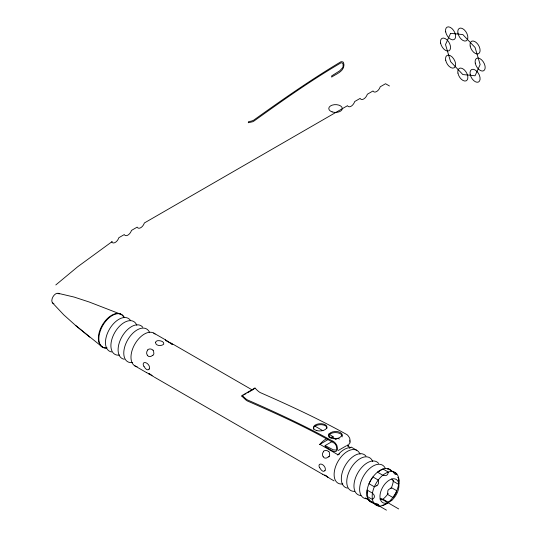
<?xml version="1.0" encoding="UTF-8"?>
<svg xmlns="http://www.w3.org/2000/svg" width="537" height="537" viewBox="0 0 537 537"><rect width="100%" height="100%" fill="white"/><g stroke="black" fill="none" stroke-linecap="round" stroke-linejoin="round"><path stroke-width="0.81" d="M367.167 491.885L367.12 490.053L372.456 493.134L373.953 494.879A4.437 3.598 14.4 0 1 374.067 497.819L372.456 499.504L367.12 496.423L367.167 492.785M398.863 483.629L398.642 484.387L393.306 481.306L391.782 478.816M349.419 441.629L349.379 441.823A3.464 2 60 0 1 349.332 441.998M378.431 505.653L378.565 505.122M332.92 441.078L325.127 445.576L333.262 449.818L336.075 450.073A3.464 2 60 0 0 336.625 449.187L336.665 447.737A7.203 4.155 60 0 0 336.565 447.093L336.357 446.26A4.061 2.343 60 0 0 335.578 444.616L335.122 443.985A3.611 2.081 60 0 0 334.491 443.287C306.634 427.311 277.132 413.96 247.678 401.112A10.25 5.914 60 0 1 246.181 400.219L241.784 396.111L242.214 395.4L254.974 388.036L256.72 389.822A20.721 11.962 60 0 0 257.935 390.929L259.022 391.809A10.075 5.82 60 0 0 260.177 392.554C289.631 405.462 318.991 419.021 347.063 434.695A7.666 4.424 60 0 1 348.204 435.869L349.339 437.527A4.497 2.598 60 0 1 349.782 438.554L350.205 441.078A9.559 5.518 60 0 1 350.104 442.448L349.473 443.958L348.258 444.341M254.974 388.036L253.122 389.567M329.194 456.336L328.691 457.014M152.877 355.507L153.381 354.829A3.303 2.363 -59.4 0 0 153.884 353.762L153.548 350.742A4.739 3.799 -41.6 0 0 153.025 350.111M394.252 496L392.862 497.484L387.526 494.402L387.868 490.731A4.229 4.229 0 0 1 388.419 489.784L391.426 487.65L396.762 490.731L396.078 492.912A4.43 1.376 -59.6 0 1 394.245 495.913M147.776 350.265L147.219 350.923A3.289 2.954 -61 0 0 146.742 352.024L146.655 353.547L147.319 355.279M323.589 451.771L323.032 452.429A3.289 2.954 -61 0 0 322.556 453.53L322.469 455.054L323.133 456.786M55.808 284.952L77.711 266.741L112.233 241.522M387.922 502.719L387.063 503.323A4.101 0.49 -24.9 0 1 386.163 503.827M376.86 485.67L374.343 486.791L369.006 483.709L370.496 480.696A4.229 1.403 -60 0 1 371.054 479.776L372.906 476.957L378.243 480.038L378.558 482.508A4.43 4.43 0 0 1 376.867 485.676M379.068 471.278L377.457 472.151L382.794 475.232L385.291 475.641A4.437 3.571 45.8 0 0 387.754 474.084L388.311 472.05L382.968 468.969L380.726 470.358M241.784 396.111L243.201 395.292M244.617 394.48L246.04 393.661M247.456 392.842L251.705 390.386M319.461 444.555L328.543 439.306M331.02 437.877L332.672 436.923M336.464 439.031L337.88 438.212L339.337 439.044M338.236 450.483L346.372 445.791M337.619 455.034L339.706 453.832M349.439 448.207L350.829 447.408M379.84 470.828L380.277 470.593M386.19 503.82L382.794 505.471L382.129 505.089M380.579 499.007L382.968 499.209L388.311 502.29M58.07 293.289L74.086 297.055L89.189 302.002L121.745 314.601M347.949 445.582L348.661 445.75L347.526 444.985M153.81 376.793L150.011 374.242M329.624 478.299L325.831 475.748M150.843 374.725L146.722 372.691M326.657 476.232L322.536 474.198M171.712 343.485L172.847 344.244L172.135 344.076A4.746 0.732 36.2 0 1 171.692 343.948M389.446 85.974L385.553 83.725L380.216 86.806A5.639 3.256 -60 0 1 376.612 91.525A5.639 3.256 -60 0 1 373.007 90.968L367.342 94.244A5.639 3.256 -60 0 1 363.737 98.956A5.639 3.256 -60 0 1 360.132 98.405L354.702 101.533A5.639 3.256 -60 0 1 351.097 106.252A5.639 3.256 -60 0 1 347.499 105.695L144.359 222.976A5.639 3.256 -60 0 1 140.754 227.695A5.639 3.256 -60 0 1 137.15 227.138L131.484 230.413A5.639 3.256 -60 0 1 127.88 235.125A5.639 3.256 -60 0 1 124.275 234.568L118.852 237.703A5.639 3.256 -60 0 1 115.28 242.402A5.639 3.256 -60 0 1 111.669 241.918M153.669 333.034L165.584 339.914M173.29 344.358L252.598 390.144M315.098 426.23L322.912 430.741M328.59 434.024L333.564 436.896M351.144 447.046L356.803 450.315M335.685 439.118L332.275 437.152A18.923 10.928 -60 0 0 329.557 437.494M347.03 445.67L350.433 447.636A18.923 10.928 -60 0 0 338.042 454.792L319.884 444.307A18.923 10.928 -60 0 1 327.214 438.373M397.642 477.44L398.642 478.017L398.877 480.763M380.324 498.336L398.689 508.935M365.254 497.913L386.445 510.15M369.006 500.591L378.243 505.921M146.682 372.698L134.451 365.616M154.388 377.149L322.475 474.191M330.174 478.642L334.081 480.897M166.577 340.512L165.423 339.961L165.933 340.498M52.498 302.861L63.742 314.823L75.556 325.409L102.728 347.325M75.556 325.409L89.773 337.149M242.214 395.4L243.966 397.185A20.721 11.962 60 0 0 245.181 398.293L246.268 399.172A10.075 5.82 60 0 0 247.423 399.917C276.877 412.825 306.238 426.385 334.309 442.058A7.666 4.424 60 0 1 335.45 443.233L336.578 444.891A4.497 2.598 60 0 1 337.028 445.925L337.451 448.442A9.559 5.518 60 0 1 337.35 449.811C335.236 454.993 328.248 447.422 325.187 446.784L325.127 445.576M392.862 471.6L394.413 473.614A4.43 1.504 61.4 0 0 396.178 474.56L396.762 473.849L387.526 468.512L387.459 469.271M372.712 502.457L372.906 502.84M53.895 303.526A5.639 3.256 -60 0 1 52.888 296.927A5.639 3.256 -60 0 1 59.157 293.961M106.675 348.231A18.923 10.928 -60 0 1 102.775 325.503A18.923 10.928 -60 0 1 124.409 317.515M349.392 440.159A7.203 4.155 60 0 1 349.419 440.374M313.541 429.231A6.773 3.605 -3.2 0 1 319.83 424.673A6.773 3.605 -3.2 0 1 326.912 428.338M330.973 438.064A6.766 3.739 -1.2 0 1 332.618 431.869A6.766 3.739 -1.2 0 1 342.257 434.97M341.982 435.071A6.726 3.759 -12.8 0 1 335.491 439.011M335.491 438.803A6.766 3.524 -0.7 0 1 331.087 437.991M329.094 437.286A6.753 3.645 0.8 0 1 335.028 432.567A6.753 3.645 0.8 0 1 342.15 436.917M107.017 347.734A18.835 10.874 -60 0 1 101.923 325.784A18.835 10.874 -60 0 1 123.785 317.253M111.615 351.957A18.923 10.928 -60 0 1 109.729 328.738A18.923 10.928 -60 0 1 130.592 320.596M119.603 355.091A18.923 10.928 -60 0 1 114.817 332.45A18.923 10.928 -60 0 1 136.814 325.274M124.248 359.253A18.923 10.928 -60 0 1 122.02 336.612A18.923 10.928 -60 0 1 142.741 327.221M132.478 362.529A18.923 10.928 -60 0 1 127.692 339.887A18.923 10.928 -60 0 1 149.689 332.712M137.123 366.684A18.923 10.928 -60 0 1 134.565 344.633A18.923 10.928 -60 0 1 155.072 334.068M342.821 483.965A18.923 10.928 -60 0 1 338.035 461.323A18.923 10.928 -60 0 1 360.032 454.148M347.466 488.126A18.923 10.928 -60 0 1 345.244 465.485A18.923 10.928 -60 0 1 365.959 456.094M354.574 491.348A18.923 10.928 -60 0 1 351.01 468.042A18.923 10.928 -60 0 1 372.671 461.444M360.924 495.51A18.923 10.928 -60 0 1 357.541 473.372A18.923 10.928 -60 0 1 378.598 463.391M368.328 498.698A18.923 10.928 -60 0 1 363.213 476.641A18.923 10.928 -60 0 1 385.177 468.069M373.799 502.941A18.923 10.928 -60 0 1 370.752 480.219A18.923 10.928 -60 0 1 391.956 471.493M393.46 480.232A18.923 10.928 -60 0 1 390.929 488.751M388.231 493.416A18.923 10.928 -60 0 1 382.116 499.873M152.649 355.185A4.518 3.235 -60.5 0 1 147.427 355.185M147.507 349.835A4.518 4.041 -59 0 1 152.904 350.225M149.098 373.571A4.739 0.725 36.4 0 1 149.971 374.141M150.649 374.752A4.518 0.43 37.2 0 1 152.025 375.86M148.413 373.765A4.518 0.423 23.2 0 1 149.695 374.262M171.162 343.103A4.524 0.376 22.6 0 1 165.658 340.377M172.209 344.331A4.497 0.389 37.6 0 1 167.108 340.773M149.199 369.234A3.531 1.739 66.9 0 0 149.085 365.764A4.605 3.007 56.8 0 0 143.627 362.905A3.537 2.302 52.1 0 0 143.856 366.335M148.991 368.973A4.605 2.282 62.8 0 1 144.03 366.288M348.077 445.697A4.746 0.732 36.2 0 1 347.875 445.616M328.839 451.617A4.739 3.799 -41.6 0 1 329.369 452.241L329.678 455.269A3.303 2.363 -59.4 0 1 329.208 456.343M328.463 456.692A4.518 3.235 -60.5 0 1 323.24 456.692M323.321 451.335A4.518 4.041 -59 0 1 328.725 451.731M325.019 470.741A3.531 1.739 66.9 0 0 324.898 467.271A4.605 3.007 56.8 0 0 319.441 464.411A3.537 2.302 52.1 0 0 319.669 467.841M324.804 470.479A4.605 2.282 62.8 0 1 319.844 467.794M324.912 475.077A4.739 0.725 36.4 0 1 325.784 475.648M326.462 476.252A4.518 0.43 37.2 0 1 327.839 477.366M324.227 475.272A4.518 0.423 23.2 0 1 325.509 475.762M378.88 471.332A4.269 0.658 -23.7 0 1 379.672 470.855M367.201 492.865A4.269 0.584 84.3 0 1 367.194 491.986M378.766 505.109A4.887 1.886 -2.5 0 0 375.524 503.572A7.82 3.403 -3.6 0 0 374.417 503.531M378.484 505.653A8.431 2.779 -6.6 0 1 378.31 505.921M369.469 499.571A7.78 2.074 -65.5 0 1 369.678 499.732M388.217 502.337A7.102 0.785 -26.8 0 1 388.432 502.464M379.934 499.081A4.363 3.638 59.3 0 1 380.538 498.886M398.83 480.689A4.437 0.544 85.4 0 1 398.823 483.401M343.19 65.393L343.109 66.286A3.464 2 -60 0 1 342.559 67.816L339.74 70.803L331.604 75.959L331.671 77.093C335.927 74.046 342.875 72.039 343.828 66.085A9.559 5.518 -60 0 0 343.928 64.594L343.512 62.561A4.497 2.598 -60 0 0 343.062 62.05L341.928 61.695A7.666 4.424 -60 0 0 340.787 61.836C310.916 79.711 282.227 99.754 253.9 120.02A10.075 5.82 -60 0 1 252.746 120.61L251.665 120.993A20.721 11.962 -60 0 1 250.45 121.281L248.698 121.516L248.269 122.731L252.659 121.758A10.25 5.914 -60 0 0 254.162 120.919C282.415 100.647 310.97 80.396 340.968 62.863A3.611 2.081 -60 0 1 341.606 62.822L342.056 62.93A4.061 2.343 -60 0 1 342.834 63.675L343.042 64.265A7.203 4.155 -60 0 1 343.15 64.796L343.19 65.393M155.549 342.492C155.589 345.318 159.288 345.915 161.469 345.311A3.444 1.665 -7.3 0 0 162.536 344.915L163.181 344.566A3.444 1.671 -6.2 0 0 163.772 343.989C164.201 341.29 160.039 340.539 157.999 340.659A3.444 2.262 8.4 0 0 156.898 340.935L156.287 341.304A3.444 2.262 7.3 0 0 155.717 341.988L155.549 342.492M450.583 33.354L445.515 44.564L450.583 61.634L462.827 74.556L475.07 75.771L480.145 64.561L475.07 47.491L462.827 34.569L450.583 33.354M316.817 430.6A6.773 3.631 -2.9 0 0 326.946 427.063A6.773 3.631 -2.9 0 0 316.77 424.311A6.773 3.631 -2.9 0 0 316.817 430.6M391.903 500.169A13.412 7.746 -60 0 0 396.152 479.393A13.412 7.746 -60 0 0 380.283 493.463A13.412 7.746 -60 0 0 391.903 500.169M389.016 501.686A18.923 10.928 -60 0 0 395.01 472.372A18.923 10.928 -60 0 0 372.624 492.221A18.923 10.928 -60 0 0 389.016 501.686M445.683 31.898A7.129 4.115 60 0 0 454.06 39.577A7.129 4.115 60 0 0 452.013 28.595A7.129 4.115 60 0 0 445.683 31.898M440.615 43.108A7.129 4.115 60 0 0 448.992 50.787A7.129 4.115 60 0 0 446.938 39.805A7.129 4.115 60 0 0 440.615 43.108M445.683 60.171A7.129 4.115 60 0 0 454.06 67.857A7.129 4.115 60 0 0 452.013 56.868A7.129 4.115 60 0 0 445.683 60.171M457.927 73.092A7.129 4.115 60 0 0 466.304 80.778A7.129 4.115 60 0 0 464.25 69.797A7.129 4.115 60 0 0 457.927 73.092M470.17 74.307A7.129 4.115 60 0 0 478.548 81.993A7.129 4.115 60 0 0 476.494 71.005A7.129 4.115 60 0 0 470.17 74.307M475.245 63.098A7.129 4.115 60 0 0 483.615 70.783A7.129 4.115 60 0 0 481.568 59.795A7.129 4.115 60 0 0 475.245 63.098M470.17 46.034A7.129 4.115 60 0 0 478.548 53.713A7.129 4.115 60 0 0 476.494 42.732A7.129 4.115 60 0 0 470.17 46.034M457.927 33.106A7.129 4.115 60 0 0 466.304 40.792A7.129 4.115 60 0 0 464.25 29.81A7.129 4.115 60 0 0 457.927 33.106M332.148 111.904A6.766 3.907 0 0 0 342.297 108.521A6.766 3.907 0 0 0 332.148 105.145A6.766 3.907 0 0 0 332.148 111.904"/></g></svg>
